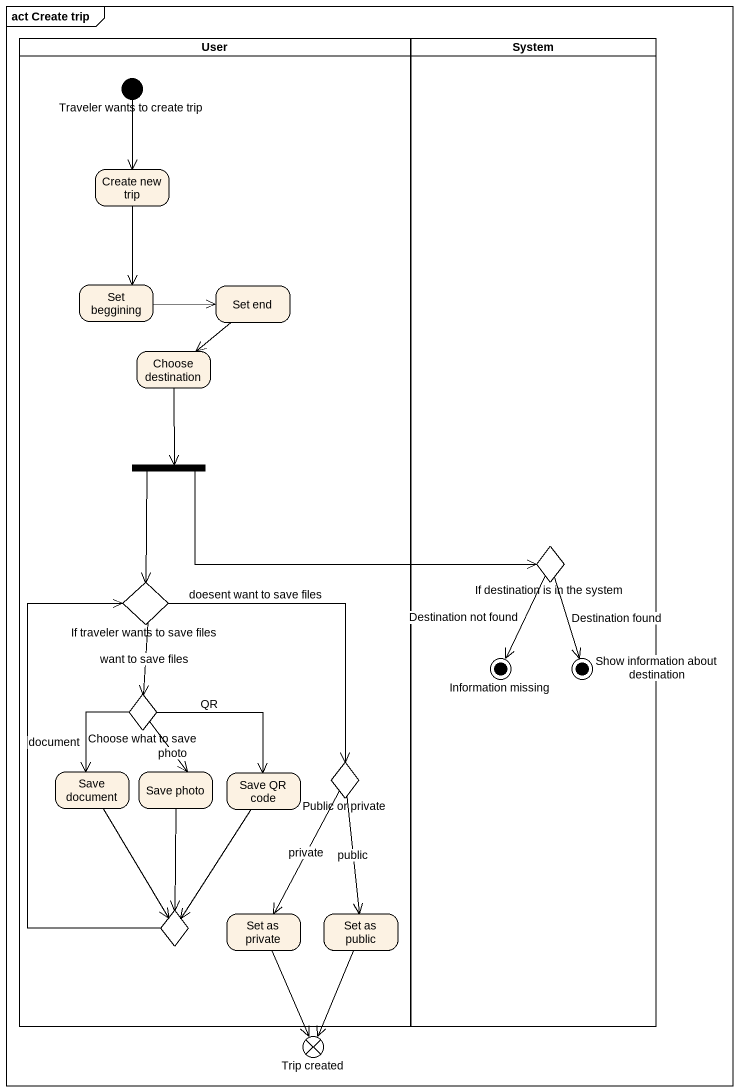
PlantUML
@startuml
mainframe act Create trip
hide empty description
state User <<partition>> {
  state "Traveler wants to create trip" as Traveler_wants_to_create <<start>>
  state "Create new trip" as Create_new_trip
  state "Set beggining" as Set_beggining
  state "Set end" as Set_end
  state "Choose destination" as Choose_destination
  state fork1 <<fork>>
  state "If traveler wants to save files" as If_traveler_wants_to_save <<choice>>
  state "Choose what to save" as Choose_what_to_save <<choice>>
  state "Save document" as Save_document
  state "Save photo" as Save_photo
  state "Save QR code" as Save_QR_code
  state "Public or private" as Public_or_private <<choice>>
  state choice1 <<choice>>
  state "Set as private" as Set_as_private
  state "Set as public" as Set_as_public
}
state System <<partition>> {
  state "If destination is in the system" as If_destination_is_in_the <<choice>>
  state "Information missing" as Information_missing <<end>>
  state "Show information about destination" as Show_information_about <<end>>
}
state "Trip created" as Trip_created <<end>>
Traveler_wants_to_create --> Create_new_trip
Create_new_trip --> Set_beggining
Set_beggining -right-> Set_end
Set_end --> Choose_destination
Choose_destination --> fork1
fork1 -right-> If_destination_is_in_the
fork1 --> If_traveler_wants_to_save
If_destination_is_in_the --> Information_missing : Destination not found
If_destination_is_in_the --> Show_information_about : Destination found
If_traveler_wants_to_save --> Choose_what_to_save : want to save files
If_traveler_wants_to_save --> Public_or_private : doesent want to save files
Choose_what_to_save --> Save_document : document
Choose_what_to_save --> Save_photo : photo
Choose_what_to_save --> Save_QR_code : QR
Save_document --> choice1
Save_photo --> choice1
Save_QR_code --> choice1
Public_or_private --> Set_as_private : private
Public_or_private --> Set_as_public : public
choice1 -up-> If_traveler_wants_to_save
Set_as_private --> Trip_created
Set_as_public --> Trip_created
@enduml
